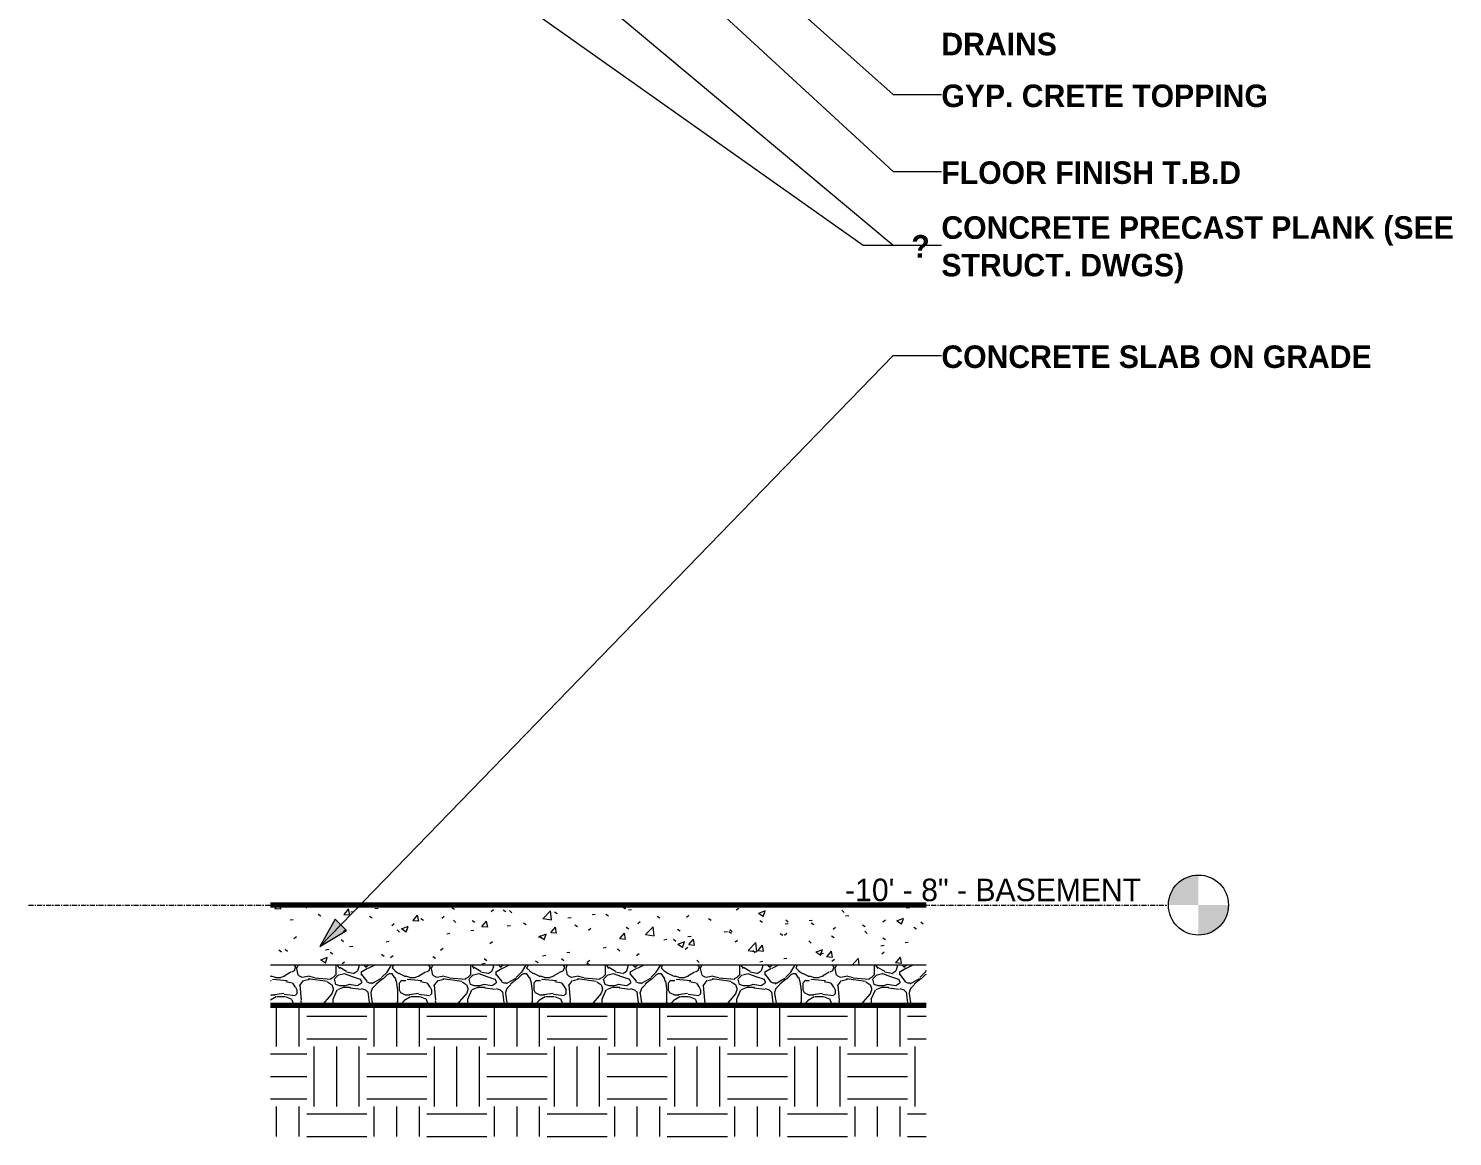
# Model space of a CAD drawing. Header units: inches. Extents: x -3960 to -3070, y -161 to 444.
# Drawn here: x -3554.3 to -3412.1, y -151.1 to -40.5 of the extents above; entities that cross this region are included whole.
import ezdxf

# ---------------------------------------------------------------- set-up
doc = ezdxf.new("R2010")
doc.units = ezdxf.units.IN
doc.header["$MEASUREMENT"] = 0
doc.linetypes.add('Grid Line 1_2_', pattern=[0.8749999999999999, 0.4999999999999999, -0.125, 0.125, -0.125])
for name, color, linetype, lineweight in [('0-6', 130, 'Continuous', 5), ('A-FLOR-7', 192, 'Continuous', 70), ('A-FLOR-LEVL', 51, 'Continuous', 9), ('A-FLOR-LEVL-1', 51, 'Grid Line 1_2_', 9), ('A-FLOR-MCUT', 51, 'Continuous', 18), ('A-FLOR-PATT-1', 8, 'Continuous', 9), ('C-TOPO', 7, 'Continuous', 9), ('C-TOPO-1', 135, 'Continuous', 9), ('C-TOPO-2', 7, 'Continuous', 70), ('G-ANNO-TEXT', 231, 'Continuous', 9)]:
    doc.layers.add(name, color=color, linetype=linetype, lineweight=lineweight)
doc.styles.add('Century Gothic', font='ufonts.com_century-gothic.ttf', dxfattribs={"height": 2.249999999999999})
doc.styles.add('Century Gothic_B', font='GOTHICB.TTF', dxfattribs={"height": 2.249999999999999})

# ---------------------------------------------------------------- blocks, each defined once
blk = doc.blocks.new('CTR  - Topography_rvt-3-WALL SECTION - NORTH_SOUTH _ PARKING RAMP - LOOKING WEST - Callout 3')
at = {"layer": 'C-TOPO'}
h = blk.add_hatch(dxfattribs=at)
h.set_pattern_fill('FP_27', color=256, style=0, pattern_type=2)
h.set_pattern_definition([(0, (-2014.496, 146.633), (6, 6), [6, -6]), (0, (-2014.496, 148.883), (6, 6), [6, -6]), (0, (-2014.496, 151.133), (6, 6), [6, -6]), (90, (-2013.746, 151.883), (-6, 6), [6, -6]), (90, (-2011.496, 151.883), (-6, 6), [6, -6]), (90, (-2009.246, 151.883), (-6, 6), [6, -6])])
h.paths.add_polyline_path([(-2054.569734741496, -151.112476722143), (-2054.569734741496, -138.0062805993956), (-2120.019734741496, -138.0062805993956), (-2120.019734741496, -151.112476722143)], flags=0)
at = {"layer": 'C-TOPO-1'}
blk.add_line((-2120.019734741496, -138.006282806438), (-2054.569734741496, -138.006282806438), dxfattribs=at)
at = {"layer": 'C-TOPO-2'}
blk.add_line((-2120.019734741496, -138.0062805993953), (-2054.569734741496, -138.0062805993953), dxfattribs=at)
blk = doc.blocks.new('Level - Level Head - Circle-50818-WALL SECTION - NORTH_SOUTH _ PARKING RAMP - LOOKING WEST - Callout 3')
at = {"layer": 'A-FLOR-LEVL'}
h = blk.add_hatch(color=256, dxfattribs=at)
edge = h.paths.add_edge_path(flags=0)
edge.add_line((-2027.382795155987, -4.12414642499405e-11), (-2030.382795155987, -4.12414642499405e-11))
edge.add_arc((-2027.382795155987, -4.125070685662051e-11), 2.999999999999994, 90.00000000000028, 180.0000000000003, ccw=False)
edge.add_line((-2027.382795155987, 2.999999999958748), (-2027.382795155987, -4.124167674035562e-11))
h = blk.add_hatch(color=256, dxfattribs=at)
edge = h.paths.add_edge_path(flags=0)
edge.add_line((-2027.382795155987, -3.000000000041248), (-2027.382795155987, -4.126388120084812e-11))
edge.add_line((-2027.382795155987, -4.126401006171845e-11), (-2024.382795155987, -4.126401006171845e-11))
edge.add_arc((-2027.382795155987, -4.125052085196925e-11), 2.999999999999996, 269.99999999999994, 359.9999999999998, ccw=False)
blk.add_circle((-2027.382795155987, -4.125052085196925e-11), 3, dxfattribs=at)

msp = doc.modelspace()

# ---------------------------------------------------------------- hatches: boundary and pattern name
at = {"layer": 'A-FLOR-PATT-1'}
h = msp.add_hatch(dxfattribs=at)
h.set_pattern_fill('FP_32', color=256, style=0, pattern_type=2)
h.set_pattern_definition([(49.99999999999999, (-3424.565314315097, 146.633), (6.885996509346783, -0.6020972290784385), [0.72, -7.92]), (355, (-3424.565314315097, 146.633), (-1.331755638042277, 7.220546511209704), [0.5760000000000001, -6.336]), (100.451, (-3423.991314315097, 146.583), (5.553628550824647, 6.618191212065827), [0.612, -6.731]), (46.184, (-3424.565314315097, 148.553), (10.24564176015205, -1.588925084020156), [1.08, -11.88]), (96.63599999999998, (-3423.711314315096, 148.421), (8.97243871995047, 9.351518401667914), [0.9179999999999999, -10.096]), (351.184, (-3424.565314315097, 148.553), (8.973199131649128, 9.351230365239182), [0.8640000000000001, -9.504]), (21, (-3423.605314315097, 148.073), (5.730725721386895, -3.865003454880041), [0.72, -7.92]), (326, (-3423.605314315097, 148.073), (2.335810685944815, 6.960880220160812), [0.5760000000000001, -6.336]), (71.45100000000001, (-3423.128314315097, 147.751), (8.065875744922518, 3.095947910975024), [0.612, -6.731]), (37.50000000000001, (-3424.565314315097, 146.633), (0.1168659464360498, 3.195478422797376), [0.317, -5.942, 0.317, -6.115, -6.36]), (37.50000000000001, (-3424.565314315097, 146.633), (0.1168659464360498, 3.195478422797376), [-12.691, 0.317, -6.042999999999999]), (7.499999999999999, (-3424.565314315097, 146.633), (2.525430012237227, 3.786024729619641), [0.317, -3.35, 0.317, -5.797999999999999, -2.424]), (7.499999999999999, (-3424.565314315097, 146.633), (2.525430012237227, 3.786024729619641), [-9.782, 0.317, -2.107]), (327.5, (-3426.706314315097, 146.633), (5.124368529577271, -0.2161762546582744), [0.317, -2.083, 0.317, -7.171, -9.936]), (327.5, (-3426.706314315097, 146.633), (5.124368529577271, -0.2161762546582744), [-9.888, 0.317, -9.619]), (317.5, (-3427.666314315097, 146.633), (5.598326199827542, 0.9614097775270012), [0.317, -2.803, 0.317, -4.656000000000001, -7.056]), (317.5, (-3427.666314315097, 146.633), (5.598326199827542, 0.9614097775270012), [-8.093, 0.317, -6.739])])
h.paths.add_polyline_path([(-3464.639049056592, -134.0000000000432), (-3464.639049056592, -128.0000000000416), (-3530.089049056593, -128.0000000000416), (-3530.089049056593, -134.0000000000432)], flags=0)
h = msp.add_hatch(dxfattribs=at)
h.set_pattern_fill('FP_33', color=256, style=0, pattern_type=2)
h.set_pattern_definition([(212.005, (-3425.371314315097, 148.649), (-40.31062711329345, -26.87300864683765), [1.268, -125.493]), (213.69, (-3424.565314315097, 149.186), (-13.4362413389827, -13.43676436797983), [0.9690000000000001, -47.478]), (198.435, (-3424.162314315096, 149.321), (-26.87302355448811, -13.4365417812742), [0.4249999999999999, -42.06499999999998]), (180, (-3423.625314315097, 149.321), (-1.645557904014299e-15, -13.437), [0.537, -12.899]), (161.565, (-3423.222314315096, 149.186), (-13.43651777805008, 1.200161205883177e-05), [0.425, -42.065]), (333.4349999999999, (-3423.087314315097, 158.861), (13.43653247679087, 1.200162518610881e-05), [0.601, -29.444]), (296.565, (-3423.222314315096, 159.129), (13.43652047516569, -13.43654447841606), [0.3, -29.745]), (270, (-3423.222314315096, 159.801), (13.437, 8.227789520071493e-16), [0.672, -12.765]), (186.34, (-3423.087314315097, 151.067), (-107.4926568382279, -13.43639620058036), [1.217, -120.457]), (296.565, (-3420.131314315096, 159.398), (13.43652047516569, -13.43654447841606), [0.3, -29.745]), (303.69, (-3420.400314315097, 159.801), (13.43676436797983, -13.4362413389827), [0.484, -47.962]), (229.399, (-3418.250314315097, 153.889), (-67.18283973364132, -80.61962157765234), [1.239, -122.641]), (243.435, (-3417.847314315096, 154.695), (1.200162518610881e-05, -13.43653247679087), [0.9009999999999999, -29.144]), (213.69, (-3413.144314315096, 153.217), (-13.4362413389827, -13.43676436797983), [0.484, -47.962]), (33.69, (-3417.175314315096, 149.455), (13.4362413389827, 13.43676436797983), [0.4839999999999999, -47.96199999999998]), (0, (-3417.444314315097, 149.455), (0, 13.437), [0.269, -13.168]), (333.4349999999999, (-3417.712314315097, 149.589), (13.43653247679087, 1.200162518610881e-05), [0.3, -29.745]), (284.036, (-3417.847314315096, 150.127), (13.43654487398097, -40.30972051316525), [0.5539999999999999, -54.847]), (270, (-3417.847314315096, 150.395), (13.437, 8.227789520071493e-16), [0.269, -13.168]), (243.435, (-3417.847314315096, 150.664), (1.200162518610881e-05, -13.43653247679087), [0.3, -29.745]), (135, (-3417.847314315096, 150.799), (-13.43644305610677, 8.881784197001252e-16), [0.19, -18.812]), (90, (-3417.847314315096, 150.664), (-13.437, 8.227789520071493e-16), [0.134, -13.302]), (18.435, (-3413.010314315096, 156.845), (26.87302355448811, 13.4365417812742), [0.85, -41.64100000000001]), (6.340000000000001, (-3412.203314315097, 157.114), (107.4926568382279, 13.43639620058037), [1.217, -120.457]), (180, (-3412.741314315097, 153.889), (-1.645557904014299e-15, -13.437), [0.8059999999999999, -12.63]), (197.354, (-3410.591314315096, 154.561), (-40.30996214010383, -13.43709214314601), [2.252, -222.987]), (198.435, (-3410.188314315096, 154.695), (-26.87302355448811, -13.4365417812742), [0.4249999999999999, -42.06499999999998]), (213.69, (-3409.785314315097, 154.964), (-13.4362413389827, -13.43676436797983), [0.484, -47.962]), (251.565, (-3409.651314315097, 155.367), (-1.200161205705541e-05, -13.43651777805008), [0.425, -42.065]), (243.435, (-3409.516314315097, 155.636), (1.200162518610881e-05, -13.43653247679087), [0.3, -29.745]), (270, (-3409.516314315097, 155.904), (13.437, 8.227789520071493e-16), [0.269, -13.168]), (293.199, (-3409.919314315096, 156.845), (13.43638541344552, -26.87294721502181), [1.022999999999999, -101.307]), (315, (-3410.322314315096, 157.248), (13.43644305610678, 0), [0.57, -18.432]), (0, (-3410.994314315097, 157.248), (0, 13.437), [0.672, -12.765]), (341.565, (-3413.950314315097, 154.023), (13.43651777805008, -1.200161205705541e-05), [0.4249999999999999, -42.06499999999998]), (303.69, (-3414.219314315097, 154.426), (13.43676436797983, -13.4362413389827), [0.484, -47.962]), (279.462, (-3414.353314315096, 155.233), (13.43628021981282, -67.18320131442583), [0.8169999999999998, -80.91499999999998]), (270, (-3414.353314315096, 156.039), (13.437, 8.227789520071493e-16), [0.8059999999999999, -12.63]), (239.036, (-3413.950314315097, 156.711), (-13.43719983760694, -26.87325669739743), [0.7829999999999997, -77.56499999999997]), (188.13, (-3413.010314315096, 156.845), (-80.62009655316503, -13.4362990350152), [0.95, -94.061]), (116.565, (-3422.953314315097, 156.442), (-13.43652047516569, 13.43654447841606), [0.3, -29.745]), (135, (-3422.684314315096, 156.173), (-13.43644305610677, 8.881784197001252e-16), [0.38, -18.622]), (168.69, (-3422.012314315097, 156.039), (-13.43689699875221, 0.0002119521992085538), [0.685, -67.829]), (191.31, (-3421.340314315096, 156.173), (-53.74659157965589, -13.43656810981369), [0.6849999999999998, -67.82899999999997]), (194.036, (-3420.803314315096, 156.308), (-40.30972051316526, -13.43654487398096), [0.5539999999999999, -54.847]), (236.31, (-3420.534314315097, 156.711), (-13.43619383153031, -26.87329889167958), [0.484, -47.962]), (236.31, (-3420.265314315096, 157.114), (-13.43619383153031, -26.87329889167958), [0.484, -47.962]), (270, (-3420.265314315096, 157.517), (13.437, 8.227789520071493e-16), [0.403, -13.034]), (291.801, (-3420.534314315097, 158.189), (13.43616552659952, -26.87299689170931), [0.7240000000000001, -71.635]), (116.565, (-3420.400314315097, 155.367), (-13.43652047516569, 13.43654447841606), [0.601, -29.444]), (168.69, (-3419.728314315096, 155.233), (-13.43689699875221, 0.0002119521992085538), [0.685, -67.829]), (194.036, (-3419.191314315097, 155.367), (-40.30972051316526, -13.43654487398096), [0.5539999999999999, -54.847]), (225, (-3418.787314315096, 155.77), (8.881784197001252e-16, -13.43644305610677), [0.57, -18.432]), (251.565, (-3418.653314315096, 156.173), (-1.200161205705541e-05, -13.43651777805008), [0.425, -42.065]), (296.565, (-3418.922314315097, 156.711), (13.43652047516569, -13.43654447841606), [0.601, -29.444]), (315, (-3419.191314315097, 156.979), (13.43644305610678, 0), [0.38, -18.622]), (326.31, (-3419.594314315097, 157.248), (26.87329889167957, -13.43619383153032), [0.4839999999999999, -47.96199999999998]), (0, (-3419.862314315096, 157.248), (0, 13.437), [0.269, -13.168]), (33.69, (-3420.265314315096, 156.979), (13.4362413389827, 13.43676436797983), [0.4839999999999999, -47.96199999999998]), (71.565, (-3420.400314315097, 156.576), (1.200161205794359e-05, 13.43651777805008), [0.425, -42.065]), (63.435, (-3420.534314315097, 156.308), (-1.200162518522063e-05, 13.43653247679087), [0.3, -29.745]), (71.565, (-3420.669314315096, 155.904), (1.200161205794359e-05, 13.43651777805008), [0.425, -42.065]), (104.036, (-3420.669314315096, 155.367), (-13.43654487398097, 40.30972051316526), [0.5539999999999999, -54.847]), (45, (-3420.937314315097, 155.098), (0, 13.43644305610678), [0.38, -18.622]), (18.435, (-3421.340314315096, 154.964), (26.87302355448811, 13.4365417812742), [0.425, -42.065]), (0, (-3422.012314315097, 154.964), (0, 13.437), [0.672, -12.765]), (14.036, (-3422.550314315096, 154.83), (40.30972051316526, 13.43654487398097), [0.5539999999999999, -54.847]), (341.565, (-3422.953314315097, 154.964), (13.43651777805008, -1.200161205705541e-05), [0.4249999999999999, -42.06499999999998]), (270, (-3422.953314315097, 155.367), (13.437, 8.227789520071493e-16), [0.403, -13.034]), (225, (-3422.550314315096, 155.77), (8.881784197001252e-16, -13.43644305610677), [0.57, -18.432]), (198.435, (-3421.743314315097, 156.039), (-26.87302355448811, -13.4365417812742), [0.8499999999999998, -41.64099999999999]), (180, (-3421.072314315096, 156.039), (-1.645557904014299e-15, -13.437), [0.672, -12.765]), (153.435, (-3420.803314315096, 155.904), (-13.43653247679088, -1.200162518433245e-05), [0.3, -29.745]), (206.565, (-3415.697314315096, 153.755), (-13.43654447841606, -13.43652047516569), [0.3, -29.745]), (146.31, (-3415.294314315096, 153.486), (-26.87329889167957, 13.43619383153032), [0.4839999999999999, -47.96199999999998]), (119.745, (-3414.756314315096, 152.545), (-40.31055968586252, 67.18320644188185), [1.083, -107.246]), (95.711, (-3414.622314315096, 151.202), (-13.43754244103079, 120.9300579307953), [1.35, -133.686]), (90, (-3414.622314315096, 151.067), (-13.437, 8.227789520071493e-16), [0.134, -13.302]), (63.435, (-3414.756314315096, 150.799), (-1.200162518522063e-05, 13.43653247679087), [0.3, -29.745]), (26.565, (-3415.025314315097, 150.664), (13.43654447841606, 13.43652047516569), [0.3, -29.745]), (0, (-3415.428314315096, 150.664), (0, 13.437), [0.403, -13.034]), (0, (-3415.563314315096, 150.664), (0, 13.437), [0.134, -13.302]), (0, (-3415.831314315097, 150.664), (0, 13.437), [0.269, -13.168]), (326.31, (-3416.234314315097, 150.933), (26.87329889167957, -13.43619383153032), [0.4839999999999999, -47.96199999999998]), (333.4349999999999, (-3416.503314315097, 151.067), (13.43653247679087, 1.200162518610881e-05), [0.3, -29.745]), (284.036, (-3416.638314315097, 151.605), (13.43654487398097, -40.30972051316525), [0.5539999999999999, -54.847]), (270, (-3416.638314315097, 151.873), (13.437, 8.227789520071493e-16), [0.269, -13.168]), (270, (-3416.638314315097, 152.277), (13.437, 8.227789520071493e-16), [0.403, -13.034]), (258.69, (-3416.503314315097, 152.948), (-0.0002119521992063333, -13.43689699875221), [0.685, -67.829]), (231.34, (-3415.966314315096, 153.62), (-40.31018954690442, -53.7458158621919), [0.86, -85.176]), (270, (-3413.144314315096, 153.352), (13.437, 8.227789520071493e-16), [0.134, -13.302]), (270, (-3413.144314315096, 153.486), (13.437, 8.227789520071493e-16), [0.134, -13.302]), (326.31, (-3413.547314315097, 153.755), (26.87329889167957, -13.43619383153032), [0.4839999999999999, -47.96199999999998]), (333.4349999999999, (-3414.353314315096, 154.158), (13.43653247679087, 1.200162518610881e-05), [0.9009999999999999, -29.144]), (0, (-3415.025314315097, 154.158), (0, 13.437), [0.672, -12.765]), (63.435, (-3415.160314315097, 153.889), (-1.200162518522063e-05, 13.43653247679087), [0.3, -29.745]), (90, (-3415.160314315097, 153.352), (-13.437, 8.227789520071493e-16), [0.537, -12.899]), (135, (-3414.756314315096, 152.948), (-13.43644305610677, 8.881784197001252e-16), [0.57, -18.432]), (161.565, (-3414.353314315096, 152.814), (-13.43651777805008, 1.200161205883177e-05), [0.425, -42.065]), (180, (-3413.950314315097, 152.814), (-1.645557904014299e-15, -13.437), [0.403, -13.034]), (198.435, (-3413.547314315097, 152.948), (-26.87302355448811, -13.4365417812742), [0.4249999999999999, -42.06499999999998]), (351.8699999999999, (-3418.787314315096, 160.204), (13.43700874201556, -0.0002588386112942764), [1.899999999999999, -93.11099999999998]), (14.036, (-3419.325314315097, 160.07), (40.30972051316526, 13.43654487398097), [0.5539999999999999, -54.847]), (53.13, (-3419.728314315096, 159.532), (26.87367201007011, 40.30975199247912), [0.672, -66.51100000000001]), (95.19399999999999, (-3419.594314315097, 158.054), (-13.43513261581876, 134.3664646725341), [1.484, -146.928]), (101.31, (-3419.459314315097, 157.382), (-13.43656810981368, 53.7465915796559), [0.6849999999999999, -67.82899999999998]), (143.13, (-3418.922314315097, 156.979), (-40.30975199247912, 26.87367201007012), [0.672, -66.51100000000001]), (161.565, (-3418.519314315096, 156.845), (-13.43651777805008, 1.200161205883177e-05), [0.425, -42.065]), (198.435, (-3418.116314315097, 156.979), (-26.87302355448811, -13.4365417812742), [0.4249999999999999, -42.06499999999998]), (225, (-3417.444314315097, 157.651), (8.881784197001252e-16, -13.43644305610677), [0.95, -18.052]), (228.814, (-3416.503314315097, 158.726), (-80.6198071956773, -94.05617742993715), [1.428, -141.405]), (251.565, (-3416.369314315097, 159.129), (-1.200161205705541e-05, -13.43651777805008), [0.425, -42.065]), (270, (-3416.369314315097, 159.264), (13.437, 8.227789520071493e-16), [0.134, -13.302]), (288.435, (-3416.503314315097, 159.667), (13.4365417812742, -26.87302355448811), [0.425, -42.065]), (326.31, (-3416.906314315097, 159.935), (26.87329889167957, -13.43619383153032), [0.4839999999999999, -47.96199999999998]), (90, (-3423.087314315097, 156.711), (-13.437, 8.227789520071493e-16), [0.941, -12.496]), (338.199, (-3421.206314315097, 158.457), (40.30991156451191, -13.43644088519087), [0.7240000000000001, -71.635]), (0, (-3422.012314315097, 158.457), (0, 13.437), [0.8059999999999999, -12.63]), (30.964, (-3422.684314315096, 158.054), (40.31028524771368, 26.87331358891115), [0.7829999999999999, -77.565]), (45, (-3423.087314315097, 157.651), (0, 13.43644305610678), [0.57, -18.432]), (90, (-3425.237314315096, 152.411), (-13.437, 8.227789520071493e-16), [0.941, -12.496]), (116.565, (-3424.834314315097, 151.605), (-13.43652047516569, 13.43654447841606), [0.9009999999999999, -29.144]), (153.435, (-3424.028314315096, 151.202), (-13.43653247679088, -1.200162518433245e-05), [0.9009999999999999, -29.144]), (180, (-3423.356314315097, 151.202), (-1.645557904014299e-15, -13.437), [0.672, -12.765]), (218.66, (-3422.684314315096, 151.739), (-13.43683315956511, -13.43629839807123), [0.86, -85.176]), (231.34, (-3422.147314315097, 152.411), (-40.31018954690442, -53.7458158621919), [0.86, -85.176]), (213.69, (-3421.340314315096, 152.948), (-13.4362413389827, -13.43676436797983), [0.9690000000000001, -47.478]), (239.036, (-3420.937314315097, 153.62), (-13.43719983760694, -26.87325669739743), [0.7829999999999997, -77.56499999999997]), (270, (-3420.937314315097, 153.889), (13.437, 8.227789520071493e-16), [0.269, -13.168]), (270, (-3420.937314315097, 154.292), (13.437, 8.227789520071493e-16), [0.403, -13.034]), (315, (-3421.340314315096, 154.695), (13.43644305610678, 0), [0.57, -18.432]), (350.538, (-3422.147314315097, 154.83), (13.4368224292163, 7.556319265278333e-05), [0.8170000000000001, -80.915]), (14.036, (-3423.222314315096, 154.561), (40.30972051316526, 13.43654487398097), [1.108, -54.293]), (18.435, (-3424.431314315097, 154.158), (26.87302355448811, 13.4365417812742), [1.275, -41.216]), (45, (-3424.834314315097, 153.755), (0, 13.43644305610678), [0.57, -18.432]), (45, (-3425.237314315096, 153.352), (0, 13.43644305610678), [0.57, -18.432]), (108.435, (-3422.281314315097, 150.395), (-13.4365417812742, 26.87302355448811), [0.8499999999999999, -41.641]), (126.87, (-3421.878314315097, 149.858), (-13.43622400334955, 13.43657599732213), [0.672, -66.51100000000001]), (146.31, (-3421.475314315097, 149.589), (-26.87329889167957, 13.43619383153032), [0.4839999999999999, -47.96199999999998]), (161.565, (-3421.072314315096, 149.455), (-13.43651777805008, 1.200161205883177e-05), [0.425, -42.065]), (135, (-3420.669314315096, 149.052), (-13.43644305610677, 8.881784197001252e-16), [0.57, -18.432]), (161.565, (-3420.265314315096, 148.917), (-13.43651777805008, 1.200161205883177e-05), [0.425, -42.065]), (180, (-3419.862314315096, 148.917), (-1.645557904014299e-15, -13.437), [0.403, -13.034]), (206.565, (-3419.594314315097, 149.052), (-13.43654447841606, -13.43652047516569), [0.3, -29.745]), (206.565, (-3419.056314315097, 149.321), (-13.43654447841606, -13.43652047516569), [0.601, -29.444]), (189.462, (-3418.250314315097, 149.455), (-67.18320131442583, -13.43628021981284), [0.8170000000000001, -80.915]), (243.435, (-3417.981314315097, 149.992), (1.200162518610881e-05, -13.43653247679087), [0.601, -29.444]), (270, (-3417.981314315097, 150.127), (13.437, 8.227789520071493e-16), [0.134, -13.302]), (270, (-3417.981314315097, 150.395), (13.437, 8.227789520071493e-16), [0.269, -13.168]), (326.31, (-3418.384314315097, 151.202), (26.87329889167957, -13.43619383153032), [0.4839999999999999, -47.96199999999998]), (327.995, (-3419.459314315097, 151.873), (67.18293523581423, -40.30946804536609), [1.268, -125.493]), (329.0359999999999, (-3420.131314315096, 152.277), (26.87325669739743, -13.43719983760695), [0.7829999999999999, -77.565]), (341.565, (-3420.937314315097, 152.545), (13.43651777805008, -1.200161205705541e-05), [0.8499999999999998, -41.64099999999999]), (0, (-3421.475314315097, 152.545), (0, 13.437), [0.537, -12.899]), (33.69, (-3421.878314315097, 152.277), (13.4362413389827, 13.43676436797983), [0.4839999999999999, -47.96199999999998]), (53.13, (-3422.281314315097, 151.739), (26.87367201007011, 40.30975199247912), [0.672, -66.51100000000001]), (63.435, (-3422.550314315096, 151.202), (-1.200162518522063e-05, 13.43653247679087), [0.601, -29.444]), (225, (-3416.369314315097, 150.127), (8.881784197001252e-16, -13.43644305610677), [0.57, -18.432]), (236.31, (-3416.100314315097, 150.53), (-13.43619383153031, -26.87329889167958), [0.484, -47.962]), (270, (-3416.100314315097, 150.664), (13.437, 8.227789520071493e-16), [0.134, -13.302]), (315, (-3416.369314315097, 150.933), (13.43644305610678, 0), [0.38, -18.622]), (333.4349999999999, (-3416.906314315097, 151.202), (13.43653247679087, 1.200162518610881e-05), [0.601, -29.444]), (18.435, (-3417.712314315097, 150.933), (26.87302355448811, 13.4365417812742), [0.85, -41.64100000000001]), (75.964, (-3417.847314315096, 150.395), (-0.0002996304294193841, 13.43623109023589), [0.5539999999999997, -54.84699999999999]), (71.565, (-3423.893314315096, 147.842), (1.200161205794359e-05, 13.43651777805008), [0.425, -42.065]), (135, (-3423.625314315097, 147.574), (-13.43644305610677, 8.881784197001252e-16), [0.38, -18.622]), (146.31, (-3423.222314315096, 147.305), (-26.87329889167957, 13.43619383153032), [0.4839999999999999, -47.96199999999998]), (153.435, (-3422.684314315096, 147.036), (-13.43653247679088, -1.200162518433245e-05), [0.601, -29.444]), (180, (-3422.550314315096, 147.036), (-1.645557904014299e-15, -13.437), [0.134, -13.302]), (161.565, (-3422.147314315097, 146.902), (-13.43651777805008, 1.200161205883177e-05), [0.425, -42.065]), (180, (-3421.609314315097, 146.902), (-1.645557904014299e-15, -13.437), [0.537, -12.899]), (198.435, (-3421.206314315097, 147.036), (-26.87302355448811, -13.4365417812742), [0.4249999999999999, -42.06499999999998]), (210.964, (-3420.534314315097, 147.439), (-40.31028524771368, -26.87331358891115), [0.7829999999999999, -77.565]), (206.565, (-3420.265314315096, 147.574), (-13.43654447841606, -13.43652047516569), [0.3, -29.745]), (251.565, (-3420.131314315096, 147.977), (-1.200161205705541e-05, -13.43651777805008), [0.425, -42.065]), (303.69, (-3420.400314315097, 148.38), (13.43676436797983, -13.4362413389827), [0.484, -47.962]), (306.87, (-3420.803314315096, 148.917), (13.43622400334956, -13.43657599732213), [0.672, -66.51100000000001]), (323.13, (-3421.340314315096, 149.321), (40.30975199247912, -26.87367201007011), [0.672, -66.51100000000001]), (345.964, (-3421.878314315097, 149.455), (13.43623109023589, 0.0002996304294211605), [0.5539999999999999, -54.847]), (18.435, (-3422.281314315097, 149.321), (26.87302355448811, 13.4365417812742), [0.425, -42.065]), (30.964, (-3422.953314315097, 148.917), (40.31028524771368, 26.87331358891115), [0.7829999999999999, -77.565]), (39.806, (-3423.759314315097, 148.246), (13.43660174596808, 13.43629076494877), [1.049, -103.894]), (135, (-3419.728314315096, 147.036), (-13.43644305610677, 8.881784197001252e-16), [0.19, -18.812]), (153.435, (-3419.459314315097, 146.902), (-13.43653247679088, -1.200162518433245e-05), [0.3, -29.745]), (191.31, (-3418.787314315096, 147.036), (-53.74659157965589, -13.43656810981369), [0.6849999999999998, -67.82899999999997]), (165.964, (-3418.250314315097, 146.902), (-13.43623109023589, -0.0002996304294247132), [0.5539999999999997, -54.84699999999999]), (175.236, (-3416.638314315097, 146.768), (-13.43642645919165, -8.206389439413542e-05), [1.618, -160.181]), (206.565, (-3416.369314315097, 146.902), (-13.43654447841606, -13.43652047516569), [0.3, -29.745]), (225, (-3416.100314315097, 147.171), (8.881784197001252e-16, -13.43644305610677), [0.38, -18.622]), (270, (-3416.100314315097, 147.842), (13.437, 8.227789520071493e-16), [0.672, -12.765]), (270, (-3416.100314315097, 148.246), (13.437, 8.227789520071493e-16), [0.403, -13.034]), (308.66, (-3416.638314315097, 148.917), (13.43629839807123, -13.43683315956511), [0.86, -85.176]), (338.199, (-3417.309314315096, 149.186), (40.30991156451191, -13.43644088519087), [0.7240000000000001, -71.635]), (348.69, (-3417.981314315097, 149.321), (13.43689699875221, -0.0002119521992054452), [0.685, -67.829]), (18.435, (-3419.191314315097, 148.917), (26.87302355448811, 13.4365417812742), [1.275, -41.216]), (36.87, (-3419.728314315096, 148.514), (13.43657599732213, 13.43622400334956), [0.672, -66.51100000000001]), (68.199, (-3419.997314315096, 147.842), (13.43644088519087, 40.30991156451191), [0.7240000000000001, -71.635]), (101.31, (-3419.862314315096, 147.171), (-13.43656810981368, 53.7465915796559), [0.6849999999999999, -67.82899999999998]), (348.69, (-3421.072314315096, 159.935), (13.43689699875221, -0.0002119521992054452), [0.685, -67.829]), (354.806, (-3422.550314315096, 160.07), (13.43613846594427, -0.0003520977840705264), [1.484, -146.928]), (0, (-3422.953314315097, 160.07), (0, 13.437), [0.403, -13.034]), (45, (-3423.222314315096, 159.801), (0, 13.43644305610678), [0.38, -18.622]), (180, (-3422.147314315097, 158.592), (-1.645557904014299e-15, -13.437), [0.403, -13.034]), (188.13, (-3421.206314315097, 158.726), (-80.62009655316503, -13.4362990350152), [0.95, -94.061]), (172.875, (-3420.131314315096, 158.592), (-13.43680683267682, -0.0003759382913268716), [1.083, -107.246]), (225, (-3419.997314315096, 158.726), (8.881784197001252e-16, -13.43644305610677), [0.19, -18.812]), (270, (-3419.997314315096, 159.129), (13.437, 8.227789520071493e-16), [0.403, -13.034]), (161.565, (-3415.697314315096, 159.532), (-13.43651777805008, 1.200161205883177e-05), [0.425, -42.065]), (180, (-3415.160314315097, 159.532), (-1.645557904014299e-15, -13.437), [0.537, -12.899]), (198.435, (-3414.756314315096, 159.667), (-26.87302355448811, -13.4365417812742), [0.4249999999999999, -42.06499999999998]), (170.538, (-3413.950314315097, 159.532), (-13.4368224292163, -7.556319264745426e-05), [0.8169999999999998, -80.91499999999998]), (213.69, (-3413.547314315097, 159.801), (-13.4362413389827, -13.43676436797983), [0.484, -47.962]), (270, (-3413.547314315097, 159.935), (13.437, 8.227789520071493e-16), [0.134, -13.302]), (296.565, (-3413.681314315097, 160.204), (13.43652047516569, -13.43654447841606), [0.3, -29.745]), (341.565, (-3414.488314315096, 160.473), (13.43651777805008, -1.200161205705541e-05), [0.8499999999999998, -41.64099999999999]), (341.565, (-3415.294314315096, 160.742), (13.43651777805008, -1.200161205705541e-05), [0.8499999999999998, -41.64099999999999]), (14.036, (-3415.831314315097, 160.607), (40.30972051316526, 13.43654487398097), [0.5539999999999999, -54.847]), (45, (-3416.234314315097, 160.204), (0, 13.43644305610678), [0.57, -18.432]), (104.036, (-3416.100314315097, 159.667), (-13.43654487398097, 40.30972051316526), [0.5539999999999999, -54.847]), (0, (-3426.581314315097, 147.977), (0, 13.437), [0.134, -13.302]), (315, (-3426.849314315096, 148.246), (13.43644305610678, 0), [0.38, -18.622]), (274.764, (-3426.984314315097, 149.858), (13.43768295025493, -147.8026001020565), [1.618, -160.181]), (255.964, (-3426.849314315096, 150.395), (0.0002996304294216046, -13.43623109023589), [0.5539999999999999, -54.847]), (225, (-3426.581314315097, 150.664), (8.881784197001252e-16, -13.43644305610677), [0.38, -18.622]), (198.435, (-3425.371314315097, 151.067), (-26.87302355448811, -13.4365417812742), [1.274999999999999, -41.21599999999999]), (180, (-3425.237314315096, 151.067), (-1.645557904014299e-15, -13.437), [0.134, -13.302]), (171.87, (-3424.296314315096, 150.933), (-13.43700874201556, 0.0002588386112964969), [0.95, -94.061]), (146.31, (-3422.684314315096, 150.799), (-26.87329889167957, 13.43619383153032), [0.4839999999999999, -47.96199999999998]), (108.435, (-3422.415314315097, 149.992), (-13.4365417812742, 26.87302355448811), [0.8499999999999999, -41.641]), (90, (-3422.415314315097, 149.858), (-13.437, 8.227789520071493e-16), [0.134, -13.302]), (71.565, (-3422.550314315096, 149.455), (1.200161205794359e-05, 13.43651777805008), [0.425, -42.065]), (26.565, (-3422.818314315096, 149.321), (13.43654447841606, 13.43652047516569), [0.3, -29.745]), (18.435, (-3423.222314315096, 149.186), (26.87302355448811, 13.4365417812742), [0.425, -42.065]), (126.87, (-3415.966314315096, 148.246), (-13.43622400334955, 13.43657599732213), [0.672, -66.51100000000001]), (123.69, (-3415.697314315096, 147.842), (-13.43676436797983, 13.4362413389827), [0.484, -47.962]), (149.036, (-3415.025314315097, 147.439), (-26.87325669739743, 13.43719983760695), [0.7829999999999999, -77.565]), (168.69, (-3414.353314315096, 147.305), (-13.43689699875221, 0.0002119521992085538), [0.685, -67.829]), (213.69, (-3413.950314315097, 147.574), (-13.4362413389827, -13.43676436797983), [0.484, -47.962]), (251.565, (-3413.816314315097, 147.977), (-1.200161205705541e-05, -13.43651777805008), [0.425, -42.065]), (270, (-3413.816314315097, 148.111), (13.437, 8.227789520071493e-16), [0.134, -13.302]), (279.462, (-3413.950314315097, 148.917), (13.43628021981282, -67.18320131442583), [0.8169999999999998, -80.91499999999998]), (243.435, (-3413.816314315097, 149.186), (1.200162518610881e-05, -13.43653247679087), [0.3, -29.745]), (270, (-3413.816314315097, 149.321), (13.437, 8.227789520071493e-16), [0.134, -13.302]), (296.565, (-3414.219314315097, 150.127), (13.43652047516569, -13.43654447841606), [0.9009999999999999, -29.144]), (329.0359999999999, (-3414.891314315097, 150.53), (26.87325669739743, -13.43719983760695), [0.7829999999999999, -77.565]), (8.130000000000003, (-3415.831314315097, 150.395), (80.62009655316503, 13.43629903501518), [0.95, -94.061]), (45, (-3416.369314315097, 149.858), (0, 13.43644305610678), [0.76, -18.242]), (45, (-3416.638314315097, 149.589), (0, 13.43644305610678), [0.38, -18.622]), (90, (-3416.638314315097, 149.186), (-13.437, 8.227789520071493e-16), [0.403, -13.034]), (123.69, (-3416.369314315097, 148.783), (-13.43676436797983, 13.4362413389827), [0.484, -47.962]), (101.31, (-3414.353314315096, 151.202), (-13.43656810981368, 53.7465915796559), [0.6849999999999999, -67.82899999999998]), (108.435, (-3414.219314315097, 150.799), (-13.4365417812742, 26.87302355448811), [0.4249999999999999, -42.06499999999999]), (135, (-3414.085314315097, 150.664), (-13.43644305610677, 8.881784197001252e-16), [0.19, -18.812]), (180, (-3413.681314315097, 150.664), (-1.645557904014299e-15, -13.437), [0.403, -13.034]), (213.69, (-3413.278314315096, 150.933), (-13.4362413389827, -13.43676436797983), [0.484, -47.962]), (187.125, (-3412.203314315097, 151.067), (-94.05665938576261, -13.4370280639224), [1.083, -107.246]), (236.31, (-3411.935314315097, 151.47), (-13.43619383153031, -26.87329889167958), [0.484, -47.962]), (270, (-3411.935314315097, 151.605), (13.437, 8.227789520071493e-16), [0.134, -13.302]), (288.435, (-3412.069314315097, 152.008), (13.4365417812742, -26.87302355448811), [0.425, -42.065]), (285.945, (-3412.338314315097, 152.948), (13.43660655631848, -40.30964922013958), [0.9779999999999998, -96.84199999999998]), (315, (-3412.607314315096, 153.217), (13.43644305610678, 0), [0.38, -18.622]), (18.435, (-3413.010314315096, 153.083), (26.87302355448811, 13.4365417812742), [0.425, -42.065]), (29.745, (-3413.950314315097, 152.545), (67.18320644188186, 40.31055968586251), [1.083, -107.246]), (18.435, (-3414.353314315096, 152.411), (26.87302355448811, 13.4365417812742), [0.425, -42.065]), (75.964, (-3414.488314315096, 151.873), (-0.0002996304294193841, 13.43623109023589), [0.5539999999999997, -54.84699999999999]), (180, (-3418.384314315097, 155.367), (-1.645557904014299e-15, -13.437), [0.403, -13.034]), (180, (-3418.116314315097, 155.367), (-1.645557904014299e-15, -13.437), [0.269, -13.168]), (135, (-3417.847314315096, 155.098), (-13.43644305610677, 8.881784197001252e-16), [0.38, -18.622]), (90, (-3417.847314315096, 154.695), (-13.437, 8.227789520071493e-16), [0.403, -13.034]), (26.565, (-3419.862314315096, 152.545), (13.43654447841606, 13.43652047516569), [0.9009999999999999, -29.144]), (341.565, (-3420.265314315096, 152.68), (13.43651777805008, -1.200161205705541e-05), [0.4249999999999999, -42.06499999999998]), (300.964, (-3420.669314315096, 153.352), (26.87331358891114, -40.31028524771368), [0.7829999999999999, -77.565]), (71.565, (-3418.116314315097, 153.755), (1.200161205794359e-05, 13.43651777805008), [0.425, -42.065]), (90, (-3418.116314315097, 153.083), (-13.437, 8.227789520071493e-16), [0.672, -12.765]), (123.69, (-3417.847314315096, 152.68), (-13.43676436797983, 13.4362413389827), [0.484, -47.962]), (153.435, (-3417.309314315096, 152.411), (-13.43653247679088, -1.200162518433245e-05), [0.601, -29.444]), (198.435, (-3416.906314315097, 152.545), (-26.87302355448811, -13.4365417812742), [0.4249999999999999, -42.06499999999998]), (243.435, (-3416.772314315097, 152.814), (1.200162518610881e-05, -13.43653247679087), [0.3, -29.745]), (255.964, (-3416.638314315097, 153.352), (0.0002996304294216046, -13.43623109023589), [0.5539999999999999, -54.847]), (251.565, (-3416.503314315097, 153.755), (-1.200161205705541e-05, -13.43651777805008), [0.425, -42.065]), (291.801, (-3416.772314315097, 154.426), (13.43616552659952, -26.87299689170931), [0.7240000000000001, -71.635]), (323.13, (-3417.309314315096, 154.83), (40.30975199247912, -26.87367201007011), [0.672, -66.51100000000001]), (18.435, (-3417.712314315097, 154.695), (26.87302355448811, 13.4365417812742), [0.425, -42.065]), (63.435, (-3417.981314315097, 154.158), (-1.200162518522063e-05, 13.43653247679087), [0.601, -29.444]), (135, (-3419.056314315097, 151.739), (-13.43644305610677, 8.881784197001252e-16), [0.57, -18.432]), (149.036, (-3418.384314315097, 151.336), (-26.87325669739743, 13.43719983760695), [0.7829999999999999, -77.565]), (146.31, (-3417.981314315097, 151.067), (-26.87329889167957, 13.43619383153032), [0.4839999999999999, -47.96199999999998]), (180, (-3417.712314315097, 151.067), (-1.645557904014299e-15, -13.437), [0.269, -13.168]), (210.964, (-3417.041314315097, 151.47), (-40.31028524771368, -26.87331358891115), [0.7829999999999999, -77.565]), (243.435, (-3416.906314315097, 151.739), (1.200162518610881e-05, -13.43653247679087), [0.3, -29.745]), (303.69, (-3417.175314315096, 152.142), (13.43676436797983, -13.4362413389827), [0.484, -47.962]), (321.34, (-3417.847314315096, 152.68), (53.74581586219188, -40.31018954690443), [0.86, -85.176]), (345.964, (-3418.384314315097, 152.814), (13.43623109023589, 0.0002996304294211605), [0.5539999999999999, -54.847]), (11.31, (-3419.056314315097, 152.68), (53.7465915796559, 13.43656810981368), [0.6849999999999998, -67.82899999999997]), (26.565, (-3419.325314315097, 152.545), (13.43654447841606, 13.43652047516569), [0.3, -29.745]), (71.565, (-3419.459314315097, 152.142), (1.200161205794359e-05, 13.43651777805008), [0.425, -42.065]), (15.945, (-3419.728314315096, 155.098), (40.30964922013958, 13.43660655631849), [0.978, -96.84200000000001]), (29.745, (-3420.669314315096, 154.561), (67.18320644188186, 40.31055968586251), [1.083, -107.246]), (63.435, (-3420.803314315096, 154.292), (-1.200162518522063e-05, 13.43653247679087), [0.3, -29.745]), (90, (-3420.803314315096, 153.889), (-13.437, 8.227789520071493e-16), [0.403, -13.034]), (104.036, (-3420.669314315096, 153.352), (-13.43654487398097, 40.30972051316526), [0.5539999999999999, -54.847]), (120.964, (-3420.265314315096, 152.68), (-26.87331358891114, 40.31028524771368), [0.7829999999999997, -77.56499999999997]), (153.435, (-3412.741314315097, 159.801), (-13.43653247679088, -1.200162518433245e-05), [0.3, -29.745]), (180, (-3412.472314315096, 159.801), (-1.645557904014299e-15, -13.437), [0.269, -13.168]), (209.745, (-3411.532314315096, 160.339), (-67.18320644188185, -40.31055968586254), [1.083, -107.246]), (225, (-3410.994314315097, 160.876), (8.881784197001252e-16, -13.43644305610677), [0.76, -18.242]), (239.036, (-3410.591314315096, 161.548), (-13.43719983760694, -26.87325669739743), [0.7829999999999997, -77.56499999999997]), (239.036, (-3410.188314315096, 162.22), (-13.43719983760694, -26.87325669739743), [0.7829999999999997, -77.56499999999997]), (270, (-3410.188314315096, 162.354), (13.437, 8.227789520071493e-16), [0.134, -13.302]), (333.4349999999999, (-3410.457314315096, 162.488), (13.43653247679087, 1.200162518610881e-05), [0.3, -29.745]), (0, (-3410.860314315097, 162.488), (0, 13.437), [0.403, -13.034]), (45, (-3411.263314315097, 162.085), (0, 13.43644305610678), [0.57, -18.432]), (26.565, (-3412.875314315097, 161.279), (13.43654447841606, 13.43652047516569), [1.803, -28.243]), (30.964, (-3413.547314315097, 160.876), (40.31028524771368, 26.87331358891115), [0.7829999999999999, -77.565]), (90, (-3413.547314315097, 160.607), (-13.437, 8.227789520071493e-16), [0.269, -13.168]), (128.66, (-3413.010314315096, 159.935), (-13.43629839807123, 13.43683315956511), [0.86, -85.176]), (255.964, (-3414.488314315096, 155.501), (0.0002996304294216046, -13.43623109023589), [0.5539999999999999, -54.847]), (281.31, (-3414.622314315096, 156.173), (13.43656810981367, -53.7465915796559), [0.6849999999999998, -67.82899999999997]), (309.806, (-3415.294314315096, 156.979), (13.43629076494877, -13.43660174596807), [1.049, -103.894]), (329.0359999999999, (-3415.966314315096, 157.382), (26.87325669739743, -13.43719983760695), [0.7829999999999999, -77.565]), (345.964, (-3416.503314315097, 157.517), (13.43623109023589, 0.0002996304294211605), [0.5539999999999999, -54.847]), (0, (-3417.041314315097, 157.517), (0, 13.437), [0.537, -12.899]), (26.565, (-3417.578314315097, 157.248), (13.43654447841606, 13.43652047516569), [0.601, -29.444]), (45, (-3417.981314315097, 156.845), (0, 13.43644305610678), [0.57, -18.432]), (53.13, (-3418.384314315097, 156.308), (26.87367201007011, 40.30975199247912), [0.672, -66.51100000000001]), (90, (-3418.384314315097, 155.904), (-13.437, 8.227789520071493e-16), [0.403, -13.034]), (135, (-3417.981314315097, 155.501), (-13.43644305610677, 8.881784197001252e-16), [0.57, -18.432]), (144.462, (-3417.041314315097, 154.83), (-40.3095313440281, 26.87330958078697), [1.156, -114.43]), (135, (-3416.369314315097, 154.158), (-13.43644305610677, 8.881784197001252e-16), [0.95, -18.052]), (153.435, (-3415.831314315097, 153.889), (-13.43653247679088, -1.200162518433245e-05), [0.601, -29.444]), (206.565, (-3415.294314315096, 154.158), (-13.43654447841606, -13.43652047516569), [0.601, -29.444]), (230.194, (-3414.622314315096, 154.964), (-53.74718419241037, -67.18234107551709), [1.049, -103.894]), (66.801, (-3416.369314315097, 158.189), (26.87404861734717, 67.18287561508856), [1.022999999999999, -101.307]), (90, (-3416.369314315097, 157.786), (-13.437, 8.227789520071493e-16), [0.403, -13.034]), (153.435, (-3416.100314315097, 157.651), (-13.43653247679088, -1.200162518433245e-05), [0.3, -29.745]), (153.435, (-3415.563314315096, 157.382), (-13.43653247679088, -1.200162518433245e-05), [0.601, -29.444]), (149.036, (-3414.891314315097, 156.979), (-26.87325669739743, 13.43719983760695), [0.7829999999999999, -77.565]), (180, (-3414.219314315097, 156.979), (-1.645557904014299e-15, -13.437), [0.672, -12.765]), (180, (-3413.413314315097, 156.979), (-1.645557904014299e-15, -13.437), [0.8059999999999999, -12.63]), (213.69, (-3413.010314315096, 157.248), (-13.4362413389827, -13.43676436797983), [0.484, -47.962]), (243.435, (-3412.741314315097, 157.786), (1.200162518610881e-05, -13.43653247679087), [0.601, -29.444]), (277.125, (-3412.875314315097, 158.861), (13.43702806392241, -94.05665938576261), [1.083, -107.246]), (315, (-3413.144314315096, 159.129), (13.43644305610678, 0), [0.38, -18.622]), (341.565, (-3413.547314315097, 159.264), (13.43651777805008, -1.200161205705541e-05), [0.4249999999999999, -42.06499999999998]), (352.875, (-3414.622314315096, 159.398), (13.43680683267682, 0.0003759382913259834), [1.083, -107.246]), (0, (-3415.294314315096, 159.398), (0, 13.437), [0.672, -12.765]), (21.801, (-3415.966314315096, 159.129), (26.87299689170931, 13.43616552659952), [0.7239999999999999, -71.63499999999998]), (90, (-3409.919314315096, 158.457), (-13.437, 8.227789520071493e-16), [0.537, -12.899]), (90, (-3409.919314315096, 157.92), (-13.437, 8.227789520071493e-16), [0.537, -12.899]), (56.31, (-3410.188314315096, 157.517), (13.43619383153032, 26.87329889167957), [0.484, -47.962]), (18.435, (-3410.591314315096, 157.382), (26.87302355448811, 13.4365417812742), [0.425, -42.065]), (0, (-3411.935314315097, 157.382), (0, 13.437), [1.344, -12.093]), (341.565, (-3412.338314315097, 157.517), (13.43651777805008, -1.200161205705541e-05), [0.4249999999999999, -42.06499999999998]), (296.565, (-3412.472314315096, 157.786), (13.43652047516569, -13.43654447841606), [0.3, -29.745]), (278.13, (-3412.607314315096, 158.726), (13.43629903501517, -80.62009655316503), [0.95, -94.061]), (270, (-3412.607314315096, 158.861), (13.437, 8.227789520071493e-16), [0.134, -13.302]), (251.565, (-3412.472314315096, 159.264), (-1.200161205705541e-05, -13.43651777805008), [0.425, -42.065]), (225, (-3412.069314315097, 159.667), (8.881784197001252e-16, -13.43644305610677), [0.57, -18.432]), (218.66, (-3411.397314315097, 160.204), (-13.43683315956511, -13.43629839807123), [0.86, -85.176]), (225, (-3410.994314315097, 160.607), (8.881784197001252e-16, -13.43644305610677), [0.57, -18.432]), (206.565, (-3410.725314315097, 160.742), (-13.43654447841606, -13.43652047516569), [0.3, -29.745]), (180, (-3410.457314315096, 160.742), (-1.645557904014299e-15, -13.437), [0.269, -13.168]), (123.69, (-3410.188314315096, 160.339), (-13.43676436797983, 13.4362413389827), [0.484, -47.962]), (108.435, (-3410.054314315096, 159.935), (-13.4365417812742, 26.87302355448811), [0.4249999999999999, -42.06499999999999]), (98.12999999999998, (-3409.919314315096, 158.995), (-13.43629903501518, 80.62009655316503), [0.9499999999999998, -94.06099999999999])])
h.paths.add_polyline_path([(-3464.639049056592, -138.0000000000416), (-3464.639049056592, -134.0000000000432), (-3530.089049056593, -134.0000000000432), (-3530.089049056593, -138.0000000000416)], flags=0)
at = {"layer": 'G-ANNO-TEXT'}
msp.add_hatch(color=256, dxfattribs=at).paths.add_polyline_path([(-3525.172244367364, -132.1362777075437), (-3522.506308681168, -130.5428669492682), (-3523.660181717401, -129.4233756691158)], flags=0)

# ---------------------------------------------------------------- linework, layer by layer
at = {"layer": 'A-FLOR-7'}
for p, q in [((-3464.639049056592, -128.0000000000413), (-3530.089049056593, -128.0000000000413)), ((-3530.089049056593, -138.0000000000413), (-3464.639049056592, -138.0000000000413))]:
    msp.add_line(p, q, dxfattribs=at)
at = {"layer": 'A-FLOR-LEVL-1'}
msp.add_line((-3554.270855520057, -128.0000000000412), (-3440.452109471084, -128.0000000000412), dxfattribs=at)
at = {"layer": 'A-FLOR-MCUT'}
msp.add_line((-3464.639049056592, -134.0000000000413), (-3530.089049056593, -134.0000000000413), dxfattribs=at)
at = {"layer": 'G-ANNO-TEXT'}
for p, q in [((-3526.700324698136, -0.6750394066520164), (-3467.916786525406, -54.7425857376485)), ((-3517.921520008837, -2.482199493193662), (-3467.916786525407, -47.07121928963971)), ((-3528.335634537777, -11.63120575420484), (-3467.916786525406, -62.10216791399621)), ((-3516.826778392011, -29.6465785407114), (-3470.916786525413, -62.1021679139962)), ((-3467.916786525407, -47.07121928963971), (-3463.118058995827, -47.07121928963968)), ((-3467.916786525406, -54.7425857376485), (-3463.118058995826, -54.74258573764848)), ((-3470.916786525413, -62.1021679139962), (-3466.118058995833, -62.10216791399619)), ((-3467.916786525406, -62.10216791399621), (-3463.118058995825, -62.10216791399618)), ((-3525.172244367364, -132.1362777075437), (-3467.916786525407, -73.12239331892397)), ((-3467.916786525407, -73.12239331892397), (-3463.118058995827, -73.12239331892397)), ((-3523.660181717401, -129.4233756691158), (-3525.172244367364, -132.1362777075437)), ((-3525.172244367364, -132.1362777075437), (-3522.506308681168, -130.5428669492682)), ((-3522.506308681168, -130.5428669492682), (-3523.660181717401, -129.4233756691158))]:
    msp.add_line(p, q, dxfattribs=at)

# ---------------------------------------------------------------- block references
at = {"layer": '0-6'}
msp.add_blockref('CTR  - Topography_rvt-3-WALL SECTION - NORTH_SOUTH _ PARKING RAMP - LOOKING WEST - Callout 3', (-1410.069314315097, 0), dxfattribs=at)
at = {"layer": 'A-FLOR-LEVL'}
msp.add_blockref('Level - Level Head - Circle-50818-WALL SECTION - NORTH_SOUTH _ PARKING RAMP - LOOKING WEST - Callout 3', (-1410.069314315097, -127.9999999999999), dxfattribs=at)

# ---------------------------------------------------------------- texts
at = {"layer": 'A-FLOR-LEVL', "insert": (-3472.732178092097, -125.362304120496), "char_height": 2.249999999999999, "width": 35.67824999999998, "attachment_point": 1, "style": 'Century Gothic'}
msp.add_mtext('-10\' - 8" - BASEMENT', dxfattribs=at)
at = {"layer": 'G-ANNO-TEXT', "char_height": 2.249999999999999, "attachment_point": 1, "style": 'Century Gothic_B'}
for s, insert, width in [('DRAINS', (-3463.118058995834, -40.90130837590041), 13.86224999999999), ('GYP. CRETE TOPPING', (-3463.118058995827, -46.07062873845857), 38.48099999999997), ('FLOOR FINISH T.B.D', (-3463.118058995826, -53.74199518646738), 34.61774999999998), ('CONCRETE PRECAST PLANK (SEE', (-3463.118058995825, -59.22598681163399), 59.00924999999997), ('\\fCentury Gothic|b1|i0|c0|p34|;?', (-3466.118058995833, -61.1015773628151), 2.196749999999999), ('STRUCT. DWGS)', (-3463.118058995825, -62.97598681163399), 28.10324999999998), ('CONCRETE SLAB ON GRADE', (-3463.118058995827, -72.12180276774288), 51.50999999999998)]:
    msp.add_mtext(s, dxfattribs=dict(at, insert=insert, width=width))

doc.saveas('drawing.dxf')
